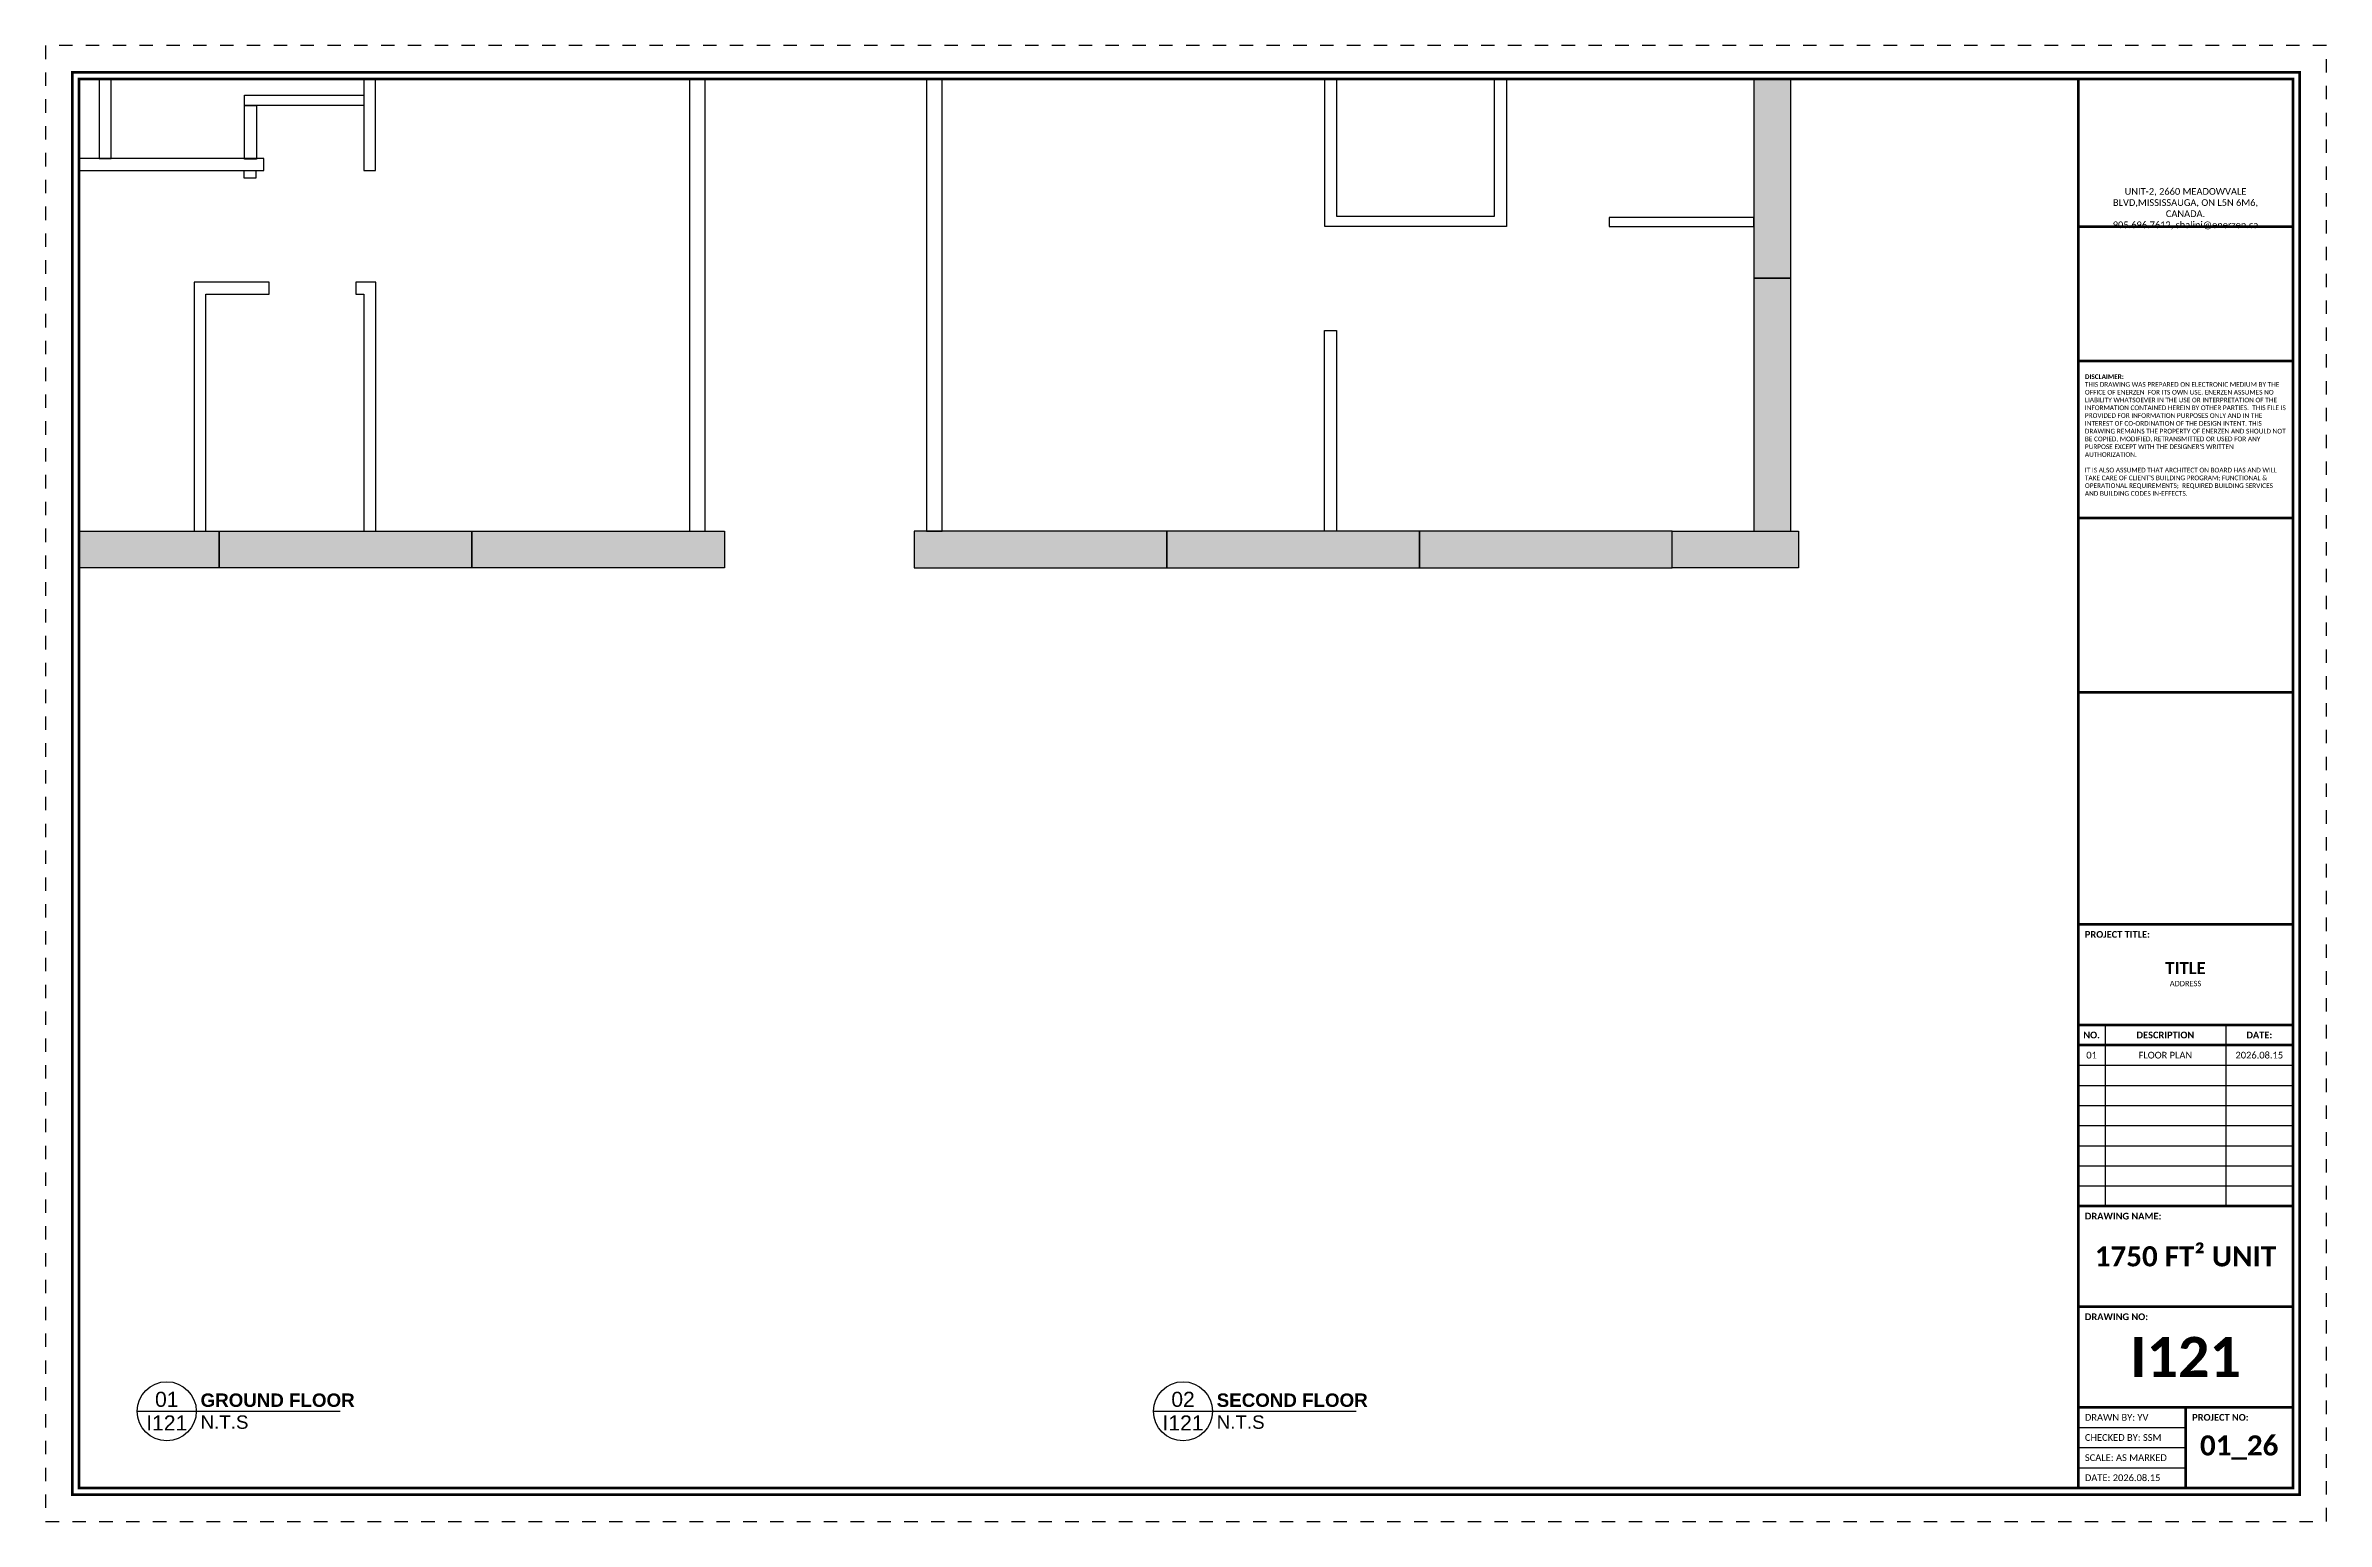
# Paper-space layout 'Layout1 (2)' of a CAD drawing. Header units: inches. Extents: x 0 to 17, y 0 to 11.
# The model-space entities are those that its viewports show. They can reach past a viewport. Long polylines and large blocks are cut down to what shows.
import ezdxf

# ---------------------------------------------------------------- set-up
doc = ezdxf.new("R2010")
doc.units = ezdxf.units.IN
doc.linetypes.add('DASHED', pattern=[0.75, 0.5, -0.25])
for name, color, linetype in [('A-WALL DIM. @ 1', 7, 'Continuous'), ('A-WALL-EXTR', 2, 'Continuous'), ('G-ANNO-TITL', 7, 'Continuous'), ('I-FURN-DIMS', 7, 'Continuous')]:
    doc.layers.add(name, color=color, linetype=linetype)
doc.styles.add('ANNO BODY TEXT', font='arial.ttf', dxfattribs={"height": 0.05})
doc.styles.add('ANNO TITLE TEXT', font='arialbd.ttf', dxfattribs={"height": 0.05})
doc.styles.add('DIM TEXT-NEW', font='calibril.ttf', dxfattribs={"height": 3})

# ---------------------------------------------------------------- blocks, each defined once
blk = doc.blocks.new('A3 SHEET')
at = {"const_width": 0.02}
for points in [[(-16.8, 0.2), (-0.2, 0.2), (-0.2, 10.8), (-16.8, 10.8)], [(-16.75, 0.25), (-0.25, 0.25), (-0.25, 10.75), (-16.75, 10.75)]]:
    blk.add_lwpolyline(points, close=True, dxfattribs=at)
for points in [[(-1.85, 10.75), (-1.85, 0.25)], [(-1.85, 9.65), (-0.25, 9.65)], [(-1.85, 8.65), (-0.25, 8.65)], [(-1.85, 7.48), (-0.25, 7.48)], [(-1.85, 6.18), (-0.25, 6.18)], [(-1.85, 4.45), (-0.25, 4.45)], [(-1.85, 3.7), (-0.25, 3.7)], [(-1.85, 3.55), (-0.25, 3.55)], [(-1.85, 2.35), (-0.25, 2.35)], [(-1.85, 1.6), (-0.25, 1.6)], [(-1.85, 0.85), (-0.25, 0.85)], [(-1.05, 0.85), (-1.05, 0.25)]]:
    blk.add_lwpolyline(points, dxfattribs=at)
for points in [[(-1.65, 3.7), (-1.65, 2.35)], [(-0.75, 3.7), (-0.75, 2.35)], [(-1.85, 3.4), (-0.25, 3.4)], [(-1.85, 3.25), (-0.25, 3.25)], [(-1.85, 3.1), (-0.25, 3.1)], [(-1.85, 2.95), (-0.25, 2.95)], [(-1.85, 2.8), (-0.25, 2.8)], [(-1.85, 2.65), (-0.25, 2.65)], [(-1.85, 2.5), (-0.25, 2.5)], [(-1.85, 0.7), (-1.05, 0.7)], [(-1.85, 0.55), (-1.05, 0.55)], [(-1.85, 0.4), (-1.05, 0.4)]]:
    blk.add_lwpolyline(points)
at = {"layer": 'Defpoints', "linetype": 'DASHED', "ltscale": 0.1}
blk.add_lwpolyline([(-17, 0), (0, 0), (0, 11), (-17, 11)], close=True, dxfattribs=at)
at = {"layer": 'G-ANNO-TITL', "color": 7, "lineweight": 13, "style": 'DIM TEXT-NEW'}
for s, insert, char_height, width, attachment_point in [('UNIT-2, 2660 MEADOWVALE BLVD,MISSISSAUGA, ON L5N 6M6, CANADA.\\P905.696.7612, shalini@enerzen.ca', (-1.05, 9.938), 0.04974, 1.38263, 2), ("{\\fCalibri Light|b1|i0|c0|p34;DISCLAIMER:\\P}THIS DRAWING WAS PREPARED ON ELECTRONIC MEDIUM BY THE OFFICE OF ENERZEN  FOR ITS OWN USE. ENERZEN ASSUMES NO LIABILITY WHATSOEVER IN THE USE OR INTERPRETATION OF THE INFORMATION CONTAINED HEREIN BY OTHER PARTIES.  THIS FILE IS PROVIDED FOR INFORMATION PURPOSES ONLY AND IN THE INTEREST OF CO-ORDINATION OF THE DESIGN INTENT. THIS DRAWING REMAINS THE PROPERTY OF ENERZEN AND SHOULD NOT BE COPIED, MODIFIED, RETRANSMITTED OR USED FOR ANY PURPOSE EXCEPT WITH THE DESIGNER'S WRITTEN AUTHORIZATION.\\P\\PIT IS ALSO ASSUMED THAT ARCHITECT ON BOARD HAS AND WILL TAKE CARE OF CLIENT'S BUILDING PROGRAM; FUNCTIONAL & OPERATIONAL REQUIREMENTS;  REQUIRED BUILDING SERVICES AND BUILDING CODES IN-EFFECTS.", (-1.8, 8.55), 0.034821, 1.49367, 1), ('{\\fCalibri Light|b1|i0|c0|p34;PROJECT TITLE:}', (-1.8, 4.375), 0.05, 0.46385, 4), ('{\\fCalibri Light|b1|i0|c0|p34;TITLE}', (-1.05, 4.079), 0.09, 1.54701, 8), ('ADDRESS', (-1.05, 4.029), 0.04, 1.55754, 2), ('{\\fCalibri Light|b1|i0|c0|p34;NO.}', (-1.75, 3.625), 0.05, 0.11335, 5), ('{\\fCalibri Light|b1|i0|c0|p34;DESCRIPTION}', (-1.2, 3.625), 0.05, 0.40677, 5), ('{\\fCalibri Light|b1|i0|c0|p34;DATE:}', (-0.5, 3.625), 0.05, 0.1797, 5), ('01', (-1.75, 3.475), 0.05, 0.11335, 5), ('FLOOR PLAN', (-1.2, 3.475), 0.05, 0.89483, 5), ('2026.08.15', (-0.5, 3.475), 0.05, 0.4698, 5), ('{\\fCalibri Light|b1|i0|c0|p34;DRAWING NAME:}', (-1.8, 2.275), 0.05, 0.5397, 4), ('{\\fCalibri Light|b1|i0|c0|p34;DRAWING NO:}', (-1.8, 1.525), 0.05, 0.72802, 4), ('DRAWN BY: YV', (-1.8, 0.775), 0.05, 0.72802, 4), ('{\\fCalibri Light|b1|i0|c0|p34;PROJECT NO:}', (-1, 0.775), 0.05, 0.72802, 4), ('CHECKED BY: SSM', (-1.8, 0.625), 0.05, 0.72802, 4), ('{\\fCalibri Light|b1|i0|c0|p34;01_26}', (-0.65, 0.55), 0.15, 0.72802, 5), ('SCALE: AS MARKED', (-1.8, 0.475), 0.05, 0.72802, 4), ('DATE: 2026.08.15', (-1.8, 0.325), 0.05, 0.72802, 4)]:
    blk.add_mtext(s, dxfattribs=dict(at, insert=insert, char_height=char_height, width=width, attachment_point=attachment_point))
blk = doc.blocks.new("8' Panel")
at = {"transparency": 33554559}
h = blk.add_hatch(color=0, dxfattribs=at)
h.dxf.hatch_style = 1
h.paths.add_polyline_path([(0, 14), (96, 14), (96, 0), (0, 0)])
at = {"color": 0}
blk.add_lwpolyline([(0, 14), (96, 14), (96, 0), (0, 0)], close=True, dxfattribs=at)
blk = doc.blocks.new("4' panel")
at = {"transparency": 33554559}
h = blk.add_hatch(color=0, dxfattribs=at)
h.dxf.hatch_style = 1
h.paths.add_polyline_path([(0, 14), (48, 14), (48, 0), (0, 0)])
at = {"color": 0}
blk.add_lwpolyline([(0, 14), (48, 14), (48, 0), (0, 0)], close=True, dxfattribs=at)

msp = doc.modelspace()

# ---------------------------------------------------------------- linework, layer by layer
at = {"color": 1}
for points in [[(2369.68, 1237.37), (2443.57, 1237.37), (2443.57, 947.38), (2449.57, 947.38), (2449.57, 1243.37), (2369.68, 1243.37)], [(2533.57, 1243.37), (2533.57, 947.38), (2539.57, 947.38), (2539.57, 1237.37), (2618.22, 1237.37), (2618.22, 1243.37)], [(2223.87, 1237.37), (2219.37, 1237.37), (2219.37, 1088.88), (2223.87, 1088.88), (2223.87, 1148.88), (2266.62, 1148.88), (2266.62, 1153.38), (2223.87, 1153.38)], [(2324.36, 1237.37), (2319.88, 1237.37), (2319.88, 1084.38), (2324.36, 1084.38)], [(2692.39, 1157.55), (2689.39, 1157.55), (2689.37, 1067.03), (2749.37, 1067.03), (2749.37, 1157.03), (2725.39, 1157.03), (2725.39, 1161.53), (2753.88, 1161.53), (2753.88, 1063.01), (2684.87, 1063.03), (2684.89, 1161.55), (2692.39, 1161.55)], [(2319.88, 1108.97), (2274.58, 1108.97), (2274.58, 1112.97), (2319.88, 1112.97)], [(2274.58, 1108.97), (2279.13, 1108.97), (2279.13, 1088.64), (2274.58, 1088.64)], [(2134.88, 1084.38), (2281.85, 1084.38), (2281.85, 1088.88), (2134.88, 1088.88)], [(2274.41, 1084.38), (2278.91, 1084.38), (2278.91, 1081.38), (2274.41, 1081.38)], [(2847.88, 1066.51), (2792.84, 1066.51), (2792.84, 1063.01), (2847.88, 1063.01)], [(2259.91, 1037.4), (2283.88, 1037.4), (2283.88, 1041.9), (2255.41, 1041.9), (2255.41, 947.38), (2259.91, 947.38)], [(2324.38, 1041.9), (2316.88, 1041.9), (2316.88, 1037.4), (2319.88, 1037.4), (2319.88, 947.38), (2324.38, 947.38)], [(2684.81, 1023.51), (2689.31, 1023.51), (2689.31, 947.38), (2684.81, 947.38)]]:
    msp.add_lwpolyline(points, close=True, dxfattribs=at)

# ---------------------------------------------------------------- block references
at = {"layer": 'A-WALL-EXTR', "color": 177, "true_color": 0x293189, "xscale": -1, "rotation": 90}
for p in [(2861.86, 1139.38), (2861.86, 1043.38)]:
    msp.add_blockref("8' Panel", p, dxfattribs=at)
at = {"layer": 'A-WALL-EXTR', "color": 177, "true_color": 0x293189}
for p in [(2168.86, 933.38), (2264.86, 933.38), (2360.86, 933.38)]:
    msp.add_blockref("8' Panel", p, dxfattribs=at)
at = {"layer": 'A-WALL-EXTR', "color": 177, "true_color": 0x293189, "xscale": -1}
for p in [(2624.86, 933.38), (2720.86, 933.38), (2816.86, 933.38)]:
    msp.add_blockref("8' Panel", p, dxfattribs=at)
at = {"layer": 'A-WALL-EXTR', "color": 32, "true_color": 0xcd6928, "rotation": 180}
msp.add_blockref("4' panel", (2864.86, 947.38), dxfattribs=at)

psp = doc.layouts.new('Layout1 (2)')

# ---------------------------------------------------------------- linework, layer by layer
at = {"layer": 'G-ANNO-TITL'}
for centre in [(0.903, 0.821), (8.478, 0.821)]:
    psp.add_circle(centre, 0.22, dxfattribs=at)
at = {"layer": 'I-FURN-DIMS'}
for points in [[(0.683, 0.821), (2.195, 0.821)], [(8.257, 0.821), (9.769, 0.821)]]:
    psp.add_lwpolyline(points, dxfattribs=at)

# ---------------------------------------------------------------- block references
psp.add_blockref('A3 SHEET', (17, 0))

# ---------------------------------------------------------------- texts
at = {"layer": 'A-WALL DIM. @ 1'}
for s, width, insert, char_height, attachment_point, style in [('01', 0.08171, (0.903, 0.852), 0.1125, 8, 'ANNO BODY TEXT'), ('GROUND FLOOR', 1.14882, (1.155, 0.852), 0.1, 7, 'ANNO TITLE TEXT'), ('02', 0.08171, (8.478, 0.852), 0.1125, 8, 'ANNO BODY TEXT'), ('SECOND FLOOR', 1.14882, (8.729, 0.852), 0.1, 7, 'ANNO TITLE TEXT'), ('I121', 0.08171, (0.903, 0.79), 0.1125, 2, 'ANNO BODY TEXT'), ('\\A1;N.T.S', 1.52001, (1.155, 0.79), 0.1, 1, 'ANNO BODY TEXT'), ('I121', 0.08171, (8.478, 0.79), 0.1125, 2, 'ANNO BODY TEXT'), ('\\A1;N.T.S', 1.52001, (8.729, 0.79), 0.1, 1, 'ANNO BODY TEXT')]:
    psp.add_mtext_dynamic_manual_height_columns(s, width=width, gutter_width=0.375, heights=[0], dxfattribs=dict(at, insert=insert, char_height=char_height, attachment_point=attachment_point, style=style))
at = {"layer": 'G-ANNO-TITL', "color": 7, "lineweight": 13, "attachment_point": 5}
for s, insert, char_height, width, style in [('{\\fCalibri Light|b1|i0|c0|p34;1750 FT² UNIT}', (15.95, 1.975), 0.15, 1.56355, 'ANNO TITLE TEXT'), ('{\\fCalibri Light|b1|i0|c0|p34;I121}', (15.95, 1.225), 0.3, 0.72802, 'DIM TEXT-NEW')]:
    psp.add_mtext(s, dxfattribs=dict(at, insert=insert, char_height=char_height, width=width, style=style))

# ---------------------------------------------------------------- viewports
at = {"layer": 'Defpoints'}
vp = psp.add_viewport(center=(7.7, 5.5), size=(14.9, 10.5), view_center_point=(2591.397, 851.479), view_height=535.08599, dxfattribs=at)
vp.frozen_layers = ['A-WALL DIM. @ 1']

doc.saveas('drawing.dxf')
